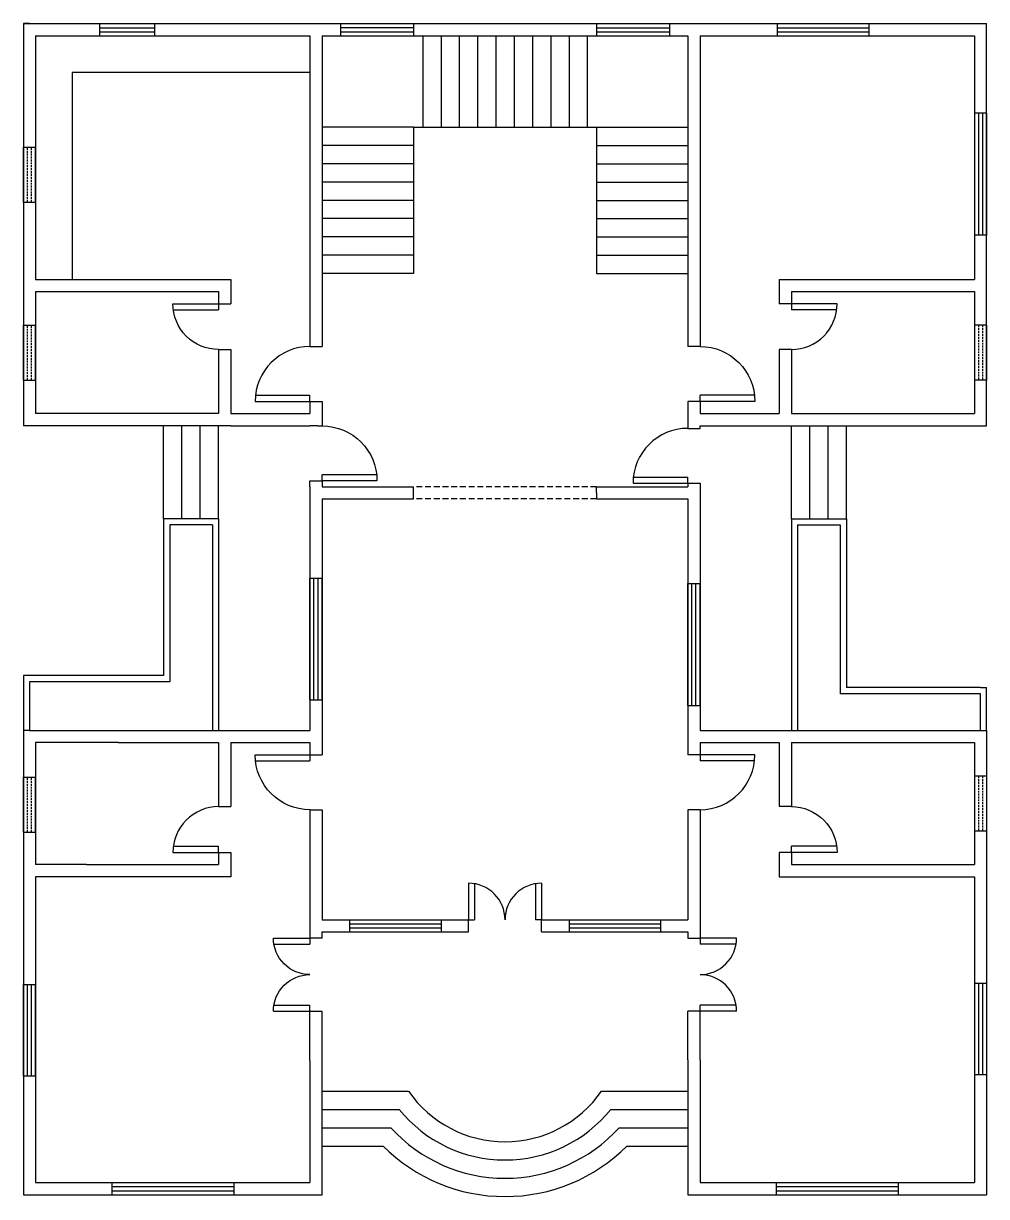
# Model space of a CAD drawing. Header units: millimetres. Extents: x -938220 to 926261, y -44187 to 232552.
# Drawn here: x -323338 to -307538, y 56413 to 75660 of the extents above; entities that cross this region are included whole.
import ezdxf

# ---------------------------------------------------------------- set-up
doc = ezdxf.new("R2010")
doc.units = ezdxf.units.MM
doc.linetypes.add('HIDDEN', pattern=[9.525, 6.35, -3.175])
for name, color, linetype in [('ARCH', 235, 'Continuous'), ('DOORS', 30, 'Continuous'), ('STEPS', 11, 'Continuous'), ('TEXT', 170, 'Continuous'), ('VENTILATOR', 130, 'Continuous')]:
    doc.layers.add(name, color=color, linetype=linetype)
doc.layers.add('walls', color=7, linetype='Continuous', true_color=0xf8ce8b)
doc.layers.add('WINDOWS', color=7, linetype='Continuous', true_color=0xd4e480)
doc.layers.get('TEXT').off()

# ---------------------------------------------------------------- blocks, each defined once
blk = doc.blocks.new('W3')
at = {"layer": 'WINDOWS', "ltscale": 5}
for p, q in [((-450, 200), (-450, 0)), ((-450, 200), (450, 200)), ((450, 200), (450, 0)), ((-450, 133), (450, 133)), ((-450, 67), (450, 67)), ((-450, 0), (450, 0))]:
    blk.add_line(p, q, dxfattribs=at)
blk = doc.blocks.new('W2')
at = {"layer": 'WINDOWS', "ltscale": 5}
for p, q in [((-600, 200), (-600, 0)), ((-600, 200), (600, 200)), ((600, 200), (600, 0)), ((-600, 133), (600, 133)), ((-600, 67), (600, 67)), ((-600, 0), (600, 0))]:
    blk.add_line(p, q, dxfattribs=at)
blk = doc.blocks.new('W1')
at = {"layer": 'WINDOWS', "ltscale": 5}
for p, q in [((-750, 200), (-750, 0)), ((-750, 200), (750, 200)), ((750, 200), (750, 0)), ((-750, 133), (750, 133)), ((-750, 67), (750, 67)), ((-750, 0), (750, 0))]:
    blk.add_line(p, q, dxfattribs=at)
blk = doc.blocks.new('W')
at = {"layer": 'WINDOWS', "ltscale": 5}
for p, q in [((11726, 13760), (11726, 13560)), ((11726, 13760), (13726, 13760)), ((11726, 13694), (13726, 13694)), ((13726, 13760), (13726, 13560)), ((11726, 13627), (13726, 13627)), ((11726, 13560), (13726, 13560))]:
    blk.add_line(p, q, dxfattribs=at)
blk = doc.blocks.new('WW')
at = {"layer": 'walls', "ltscale": 5}
blk.add_blockref('W', (-12726, -13560), dxfattribs=at)
blk = doc.blocks.new('V1')
at = {"layer": 'VENTILATOR', "ltscale": 5}
for p, q in [((-450, 200), (-450, 0)), ((-450, 200), (450, 200)), ((450, 200), (450, 0)), ((-450, 0), (450, 0))]:
    blk.add_line(p, q, dxfattribs=at)
at = {"layer": 'VENTILATOR', "linetype": 'HIDDEN', "ltscale": 5}
for p, q in [((-450, 133), (450, 133)), ((-450, 67), (450, 67))]:
    blk.add_line(p, q, dxfattribs=at)
blk = doc.blocks.new('D1')
at = {"layer": 'DOORS', "ltscale": 5}
for p, q in [((0, 900), (0, 0)), ((100, 894.427191), (100, 0)), ((0, 600), (0, 0)), ((0, 0), (100, 0)), ((0, 0), (100, 0))]:
    blk.add_line(p, q, dxfattribs=at)
blk.add_arc((0, 0), 900, 0, 90, dxfattribs=at)
blk = doc.blocks.new('D2')
at = {"layer": 'DOORS', "ltscale": 5}
for p, q in [((0, 750), (0, 0)), ((0, 600), (0, 0)), ((100, 744), (100, 0)), ((0, 0), (100, 0)), ((0, 0), (100, 0)), ((0, 0), (100, 0))]:
    blk.add_line(p, q, dxfattribs=at)
blk.add_arc((3, 0), 747, 0, 90.2477, dxfattribs=at)
blk = doc.blocks.new('DD')
at = {"layer": 'DOORS', "ltscale": 5}
for p, q in [((0, 600), (0, 0)), ((0, 600), (0, 0)), ((100, 592), (100, 0)), ((1100, 592), (1100, 0)), ((1200, 600), (1200, 0)), ((1200, 600), (1200, 0)), ((0, 0), (100, 0)), ((1200, 0), (1100, 0))]:
    blk.add_line(p, q, dxfattribs=at)
for centre, start, end in [((0, 0), 0, 90), ((1200, 0), 90, 180)]:
    blk.add_arc(centre, 600, start, end, dxfattribs=at)

msp = doc.modelspace()

# ---------------------------------------------------------------- linework, layer by layer
at = {"layer": 'ARCH', "linetype": 'HIDDEN', "ltscale": 15}
for p, q in [((-313938, 68060.4), (-316938, 68060.4)), ((-313938, 67860.4), (-316938, 67860.4))]:
    msp.add_line(p, q, dxfattribs=at)
at = {"layer": 'STEPS', "ltscale": 5}
for p, q in [((-316788, 75458.2), (-316788, 73958.2)), ((-314088, 75458.2), (-314088, 73958.2)), ((-316938, 73958.2), (-318438, 73958.2)), ((-316938, 73958.2), (-316938, 71558.2)), ((-313938, 73958.2), (-313938, 71558.2)), ((-316938, 73658.2), (-318438, 73658.2)), ((-316938, 73358.2), (-318438, 73358.2)), ((-316938, 73058.2), (-318438, 73058.2)), ((-316938, 72758.2), (-318438, 72758.2)), ((-316938, 72458.2), (-318438, 72458.2)), ((-316938, 72158.2), (-318438, 72158.2)), ((-316938, 71858.2), (-318438, 71858.2)), ((-316938, 71558.2), (-318438, 71558.2)), ((-321038, 67533.9), (-321038, 69060.4)), ((-320738, 67533.9), (-320738, 69060.4)), ((-320438, 67533.9), (-320438, 69060.4)), ((-320138, 67533.9), (-320138, 69060.4)), ((-310738, 67533.9), (-310738, 69060.4)), ((-310438, 67533.9), (-310438, 69060.4)), ((-310138, 67533.9), (-310138, 69060.4)), ((-309838, 67533.9), (-309838, 69060.4)), ((-318438, 57241.8), (-318438, 57241.8)), ((-318426.4, 57241.7), (-318426.4, 57241.7))]:
    msp.add_line(p, q, dxfattribs=at)
at = {"layer": 'STEPS', "ltscale": 10}
for p, q in [((-316488, 75458.2), (-316488, 73958.2)), ((-316188, 75458.2), (-316188, 73958.2)), ((-315888, 75458.2), (-315888, 73958.2)), ((-315588, 75458.2), (-315588, 73958.2)), ((-315288, 75458.2), (-315288, 73958.2)), ((-314988, 75458.2), (-314988, 73958.2)), ((-314688, 75458.2), (-314688, 73958.2)), ((-314388, 75458.2), (-314388, 73958.2)), ((-316938, 73958.2), (-313938, 73958.2)), ((-313938, 73958.2), (-312438, 73958.2)), ((-313938, 73658.2), (-312438, 73658.2)), ((-313938, 73358.2), (-312438, 73358.2)), ((-313938, 73058.2), (-312438, 73058.2)), ((-313938, 72758.2), (-312438, 72758.2)), ((-313938, 72458.2), (-312438, 72458.2)), ((-313938, 72158.2), (-312438, 72158.2)), ((-313938, 71858.2), (-312438, 71858.2)), ((-313938, 71558.2), (-312438, 71558.2))]:
    msp.add_line(p, q, dxfattribs=at)
at = {"layer": 'STEPS', "ltscale": 5}
for points in [[(-318438, 58141.8), (-317022, 58141.8, 0.5230204), (-313854.1, 58141.8), (-312438, 58141.8)], [(-318438, 57841.8), (-317171.8, 57841.8, 0.477824), (-313704.3, 57841.8), (-312438, 57841.8)], [(-318438, 57541.8), (-317309.7, 57541.8, 0.4426268), (-313566.4, 57541.8), (-312438, 57541.8)], [(-318438, 57241.8), (-317438, 57241.8, 0.4142136), (-313438, 57241.8), (-312438, 57241.8)]]:
    msp.add_lwpolyline(points, format="xyb", dxfattribs=at)
at = {"layer": 'walls', "ltscale": 5}
for p, q in [((-323338, 75658.4), (-307538, 75658.4)), ((-323238, 75658.4), (-323338, 75658.4)), ((-323338, 75658.4), (-323338, 69060.4)), ((-307538, 69060.4), (-307538, 75660.4)), ((-323138, 75458.2), (-318638, 75458.2)), ((-318638, 75458.2), (-318638, 70360.4)), ((-318438, 75458.2), (-318438, 70360.4)), ((-318438, 75458.2), (-312438, 75458.2)), ((-312438, 75458.2), (-312438, 70360.4)), ((-312238, 75458.2), (-312238, 70360.4)), ((-312238, 75458.2), (-307738, 75458.2)), ((-307738, 75458.2), (-307738, 71460.4)), ((-310938, 71460.4), (-310938, 71060.4)), ((-310938, 71460.4), (-307738, 71460.4)), ((-318638, 71260.4), (-318638, 70360.4)), ((-310738, 71260.4), (-310738, 71060.4)), ((-310738, 71260.4), (-307738, 71260.4)), ((-307738, 71260.4), (-307738, 69260.4)), ((-320138, 71060.4), (-319938, 71060.4)), ((-310738, 71060.4), (-310938, 71060.4)), ((-320138, 70310.4), (-319938, 70310.4)), ((-318638, 70360.4), (-318438, 70360.4)), ((-312238, 70360.4), (-312438, 70360.4)), ((-310938, 70310.4), (-310938, 69260.4)), ((-310738, 70310.4), (-310938, 70310.4)), ((-310738, 70310.4), (-310738, 69260.4)), ((-318638, 69460.4), (-318638, 69260.4)), ((-318638, 69460.4), (-318438, 69460.4)), ((-318438, 69460.4), (-318438, 69060.4)), ((-312438, 69460.4), (-312438, 69017.2)), ((-312238, 69460.4), (-312438, 69460.4)), ((-312238, 69460.4), (-312238, 69260.4)), ((-319938, 69260.4), (-318638, 69260.4)), ((-312238, 69260.4), (-310938, 69260.4)), ((-310738, 69260.4), (-307738, 69260.4)), ((-319938, 69060.4), (-323338, 69060.4)), ((-319938, 69060.4), (-318638, 69060.4)), ((-318506.6, 69060.4), (-318638, 69060.4)), ((-318506.6, 69060.4), (-318438, 69060.4)), ((-312438, 69017.2), (-312238, 69017.2)), ((-312238, 69060.4), (-307538, 69060.4)), ((-312238, 69017.2), (-312238, 69060.4)), ((-318638, 68060.4), (-318638, 68158.1)), ((-318638, 68158.1), (-318438, 68158.1)), ((-318438, 68157.2), (-318438, 68060.4)), ((-318638, 68060.4), (-318638, 64060.4)), ((-318438, 68060.4), (-316938, 68060.4)), ((-316938, 67960.4), (-316938, 68060.4)), ((-316938, 67860.4), (-316938, 67960.4)), ((-313938, 68060.4), (-312438, 68060.4)), ((-313938, 67960.4), (-313938, 68060.4)), ((-313938, 67960.4), (-313938, 67860.4)), ((-312438, 68117.2), (-312238, 68117.2)), ((-312438, 68117.2), (-312438, 68060.4)), ((-312238, 68117.2), (-312238, 64060.4)), ((-318438, 67860.4), (-318438, 63660.4)), ((-318438, 67860.4), (-316938, 67860.4)), ((-313938, 67860.4), (-312438, 67860.4)), ((-312438, 67860.4), (-312438, 63660.4)), ((-320138, 67533.9), (-321038, 67533.9)), ((-320238, 67433.9), (-320938, 67433.9)), ((-320238, 67433.9), (-320238, 64060.4)), ((-320138, 67533.9), (-320138, 64060.4)), ((-310738, 67533.9), (-310738, 64060.4)), ((-310738, 67533.9), (-309838, 67533.9)), ((-310638, 67433.9), (-310638, 64060.4)), ((-310638, 67433.9), (-309938, 67433.9)), ((-309938, 67433.9), (-309938, 64663.9)), ((-309838, 67533.9), (-309838, 64763.9)), ((-307638, 64763.9), (-309838, 64763.9)), ((-307638, 64763.9), (-307538, 64766.1)), ((-307538, 64060.4), (-307538, 64766.1)), ((-307638, 64663.9), (-309938, 64663.9)), ((-307638, 64060.4), (-307638, 64663.9)), ((-323238, 64060.4), (-323338, 64060.4)), ((-322662.1, 64060.4), (-318638, 64060.4)), ((-312238, 64060.4), (-307638, 64060.4)), ((-307638, 64060.4), (-307538, 64060.4)), ((-307638, 64060.4), (-307538, 64060.4)), ((-307538, 64060.4), (-307538, 56641.8)), ((-321782.2, 63860.4), (-323138, 63860.4)), ((-321782.2, 63860.4), (-320138, 63860.4)), ((-319938, 63860.4), (-318638, 63860.4)), ((-318638, 63860.4), (-318638, 63660.4)), ((-312238, 63860.4), (-312238, 63660.4)), ((-312238, 63860.4), (-310938, 63860.4)), ((-310938, 63860.4), (-310938, 62810.4)), ((-310738, 63860.4), (-310738, 62810.4)), ((-310738, 63860.4), (-307738, 63860.4)), ((-307738, 63860.4), (-307738, 61860.4)), ((-318638, 63660.4), (-318438, 63660.4)), ((-312238, 63660.4), (-312438, 63660.4)), ((-320138, 62810.4), (-319938, 62810.4)), ((-318638, 62760.4), (-318638, 60554.7)), ((-318638, 62760.4), (-318438, 62760.4)), ((-318438, 62760.4), (-318438, 60954.7)), ((-312438, 62760.4), (-312438, 60954.7)), ((-312238, 62760.4), (-312438, 62760.4)), ((-312238, 62760.4), (-312238, 60554.7)), ((-310738, 62810.4), (-310938, 62810.4)), ((-320138, 62060.4), (-319938, 62060.4)), ((-310938, 62060.4), (-310938, 61660.4)), ((-310738, 62060.4), (-310938, 62060.4)), ((-310738, 62060.4), (-310738, 61860.4)), ((-322303, 61860.4), (-323138, 61860.4)), ((-322303, 61860.4), (-320138, 61860.4)), ((-310738, 61860.4), (-307738, 61860.4)), ((-322298.9, 61660.4), (-323138, 61660.4)), ((-310938, 61660.4), (-307738, 61660.4)), ((-307738, 61660.4), (-307738, 56641.8)), ((-318438, 60954.7), (-316038, 60954.7)), ((-316038, 60754.7), (-316038, 60954.7)), ((-314838, 60954.7), (-312438, 60954.7)), ((-314838, 60754.7), (-314838, 60954.7)), ((-318438, 60654.7), (-318638, 60654.7)), ((-318438, 60754.7), (-316038, 60754.7)), ((-314838, 60754.7), (-312438, 60754.7)), ((-312438, 60654.7), (-312238, 60654.7)), ((-318638, 58647.2), (-318638, 59454.7)), ((-318638, 59454.7), (-318438, 59454.7)), ((-318438, 58647.2), (-318438, 59454.7)), ((-312438, 58657.2), (-312438, 59454.7)), ((-312238, 59454.7), (-312438, 59454.7)), ((-312238, 58657.2), (-312238, 59454.7)), ((-318638, 58647.2), (-318638, 56641.8)), ((-312238, 58657.2), (-312238, 56641.8)), ((-307538, 56641.8), (-307538, 56441.8))]:
    msp.add_line(p, q, dxfattribs=at)
for points in [[(-323138, 75458.2), (-323138, 71460.4)], [(-318638, 74858.2), (-322538, 74858.2), (-322538, 71460.4)], [(-323138, 71460.4), (-319938, 71460.4), (-319938, 71060.4)], [(-323138, 71260.4), (-323138, 69260.4)], [(-323138, 71260.4), (-320138, 71260.4), (-320138, 71060.4)], [(-320138, 70310.4), (-320138, 69260.4), (-323138, 69260.4)], [(-319938, 70310.4), (-319938, 69260.4)], [(-321038, 67533.9), (-321038, 64960.4), (-323338, 64960.4), (-323338, 56441.8), (-322000, 56441.8), (-318438, 56441.8), (-318438, 58647.2)], [(-320938, 67433.9), (-320938, 64860.4), (-323238, 64860.4), (-323238, 64060.4), (-322662.1, 64060.4)], [(-323138, 63860.4), (-323138, 61860.4)], [(-320138, 63860.4), (-320138, 62810.4)], [(-319938, 63860.4), (-319938, 62810.4)], [(-319938, 62060.4), (-319938, 61660.4), (-322298.9, 61660.4)], [(-320138, 62060.4), (-320138, 61860.4)], [(-323138, 61660.4), (-323138, 56641.8), (-321972.2, 56641.8), (-318638, 56641.8)], [(-318438, 60654.7), (-318438, 60754.7)], [(-312438, 60754.7), (-312438, 60654.7)], [(-312438, 58657.2), (-312438, 56441.8), (-307538, 56441.8)], [(-312238, 56641.8), (-307738, 56641.8)]]:
    msp.add_lwpolyline(points, dxfattribs=at)

# ---------------------------------------------------------------- block references
at = {"layer": 'DOORS', "ltscale": 5, "xscale": -1}
for name, p, rotation in [('D2', (-320138, 71060.4), 90), ('D1', (-312238, 69460.4), 270), ('D1', (-318438, 68157.2), 270), ('D1', (-318638, 63660.4), 90), ('D2', (-310738, 62060.4), 270), ('DD', (-318638, 60654.7), 90)]:
    msp.add_blockref(name, p, dxfattribs=dict(at, rotation=rotation))
at = {"layer": 'DOORS', "ltscale": 5}
for name, p, rotation in [('D2', (-310738, 71060.4), 270), ('D1', (-318638, 69460.4), 90), ('D1', (-312438, 68117.2), 90), ('D1', (-312238, 63660.4), 270), ('D2', (-320138, 62060.4), 90), ('DD', (-312238, 60654.7), 270)]:
    msp.add_blockref(name, p, dxfattribs=dict(at, rotation=rotation))
msp.add_blockref('DD', (-316038, 60954.7), dxfattribs=at)
at = {"layer": 'TEXT', "ltscale": 5, "rotation": 90}
for p in [(-318438, 65560.4), (-312238.7, 65471.9)]:
    msp.add_blockref('WW', p, dxfattribs=at)
at = {"layer": 'VENTILATOR', "ltscale": 5, "rotation": 90}
for p in [(-323138, 73180.4), (-323138, 70260.4), (-323138, 62841.8)]:
    msp.add_blockref('V1', p, dxfattribs=at)
at = {"layer": 'WINDOWS', "ltscale": 5}
for name, p in [('W3', (-321638, 75458.2)), ('W2', (-317538, 75458.7)), ('W2', (-313338, 75458.3)), ('W1', (-310221.6, 75458.2)), ('W1', (-317238, 60754.7)), ('W1', (-313638, 60754.7)), ('WW', (-320888, 56441.8)), ('WW', (-309987.8, 56441.8))]:
    msp.add_blockref(name, p, dxfattribs=at)
for name, p, rotation in [('WW', (-307738, 73188.8), 270), ('V1', (-307738, 70258.8), 270), ('V1', (-307738, 62860.4), 270), ('W1', (-323138, 59141.8), 90), ('W1', (-307738, 59160.4), 270)]:
    msp.add_blockref(name, p, dxfattribs=dict(at, rotation=rotation))

doc.saveas('drawing.dxf')
